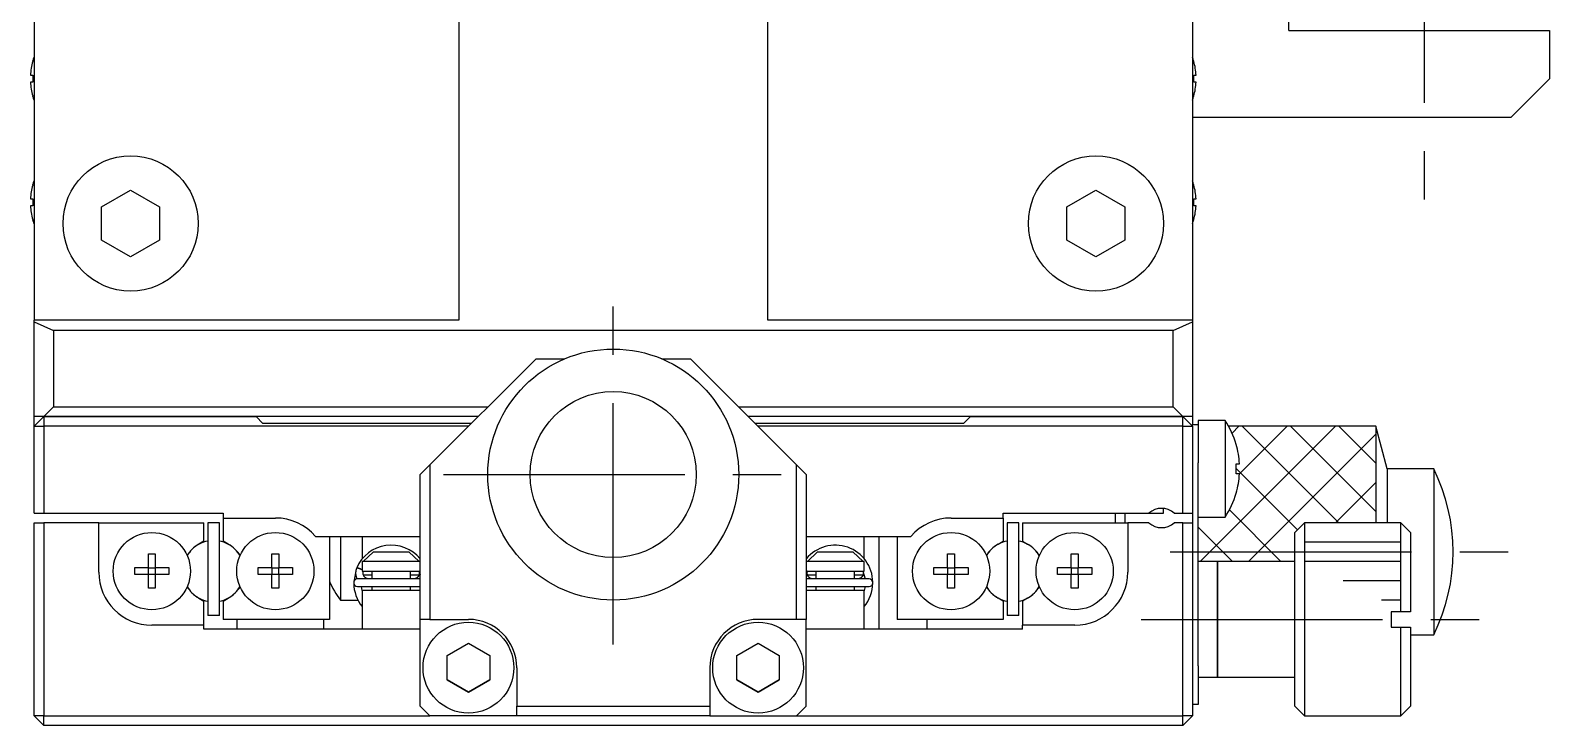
# Model space of a CAD drawing. Extents: x -401 to 352, y 16 to 609.
# Drawn here: x -87 to -8.3, y 279.8 to 315.8 of the extents above; entities that cross this region are included whole.
import ezdxf

# ---------------------------------------------------------------- set-up
doc = ezdxf.new("R2010")
doc.units = 0
doc.header["$LTSCALE"] = 10
doc.linetypes.add('CENTER', pattern=[2, 1.25, -0.25, 0.25, -0.25])
doc.layers.get('0').update_dxf_attribs({"linetype": 'CONTINUOUS'})
doc.layers.add('CENTER', color=1, linetype='CENTER')

msp = doc.modelspace()

# ---------------------------------------------------------------- linework, layer by layer
at = {"color": 7, "linetype": 'CONTINUOUS'}
for p, q in [((-21.796638, 315.830663), (-21.796638, 340.830663)), ((-86.796638, 335.330663), (-86.796638, 300.830663)), ((-26.796638, 335.330663), (-26.796638, 300.830663)), ((-64.796638, 330.817675), (-64.796638, 300.830663)), ((-48.796638, 300.830663), (-48.796638, 330.817675)), ((-21.796638, 315.830663), (-8.296638, 315.830663)), ((-8.296638, 315.830663), (-8.296638, 313.330663)), ((-86.870782, 314.219279), (-86.86616, 314.217025)), ((-26.727117, 314.217025), (-26.722494, 314.219279)), ((-86.986497, 313.510663), (-86.86616, 313.510663)), ((-86.86616, 313.510663), (-86.86616, 313.150663)), ((-26.727117, 313.150663), (-26.727117, 313.510663)), ((-26.727117, 313.510663), (-26.606779, 313.510663)), ((-10.296638, 311.330663), (-8.296638, 313.330663)), ((-86.86616, 313.150663), (-86.986497, 313.150663)), ((-86.86616, 312.444302), (-86.870782, 312.442047)), ((-26.606779, 313.150663), (-26.727117, 313.150663)), ((-26.722494, 312.442047), (-26.727117, 312.444302)), ((-26.796638, 311.330663), (-10.296638, 311.330663)), ((-86.870782, 307.819279), (-86.86616, 307.817025)), ((-26.727117, 307.817025), (-26.722494, 307.819279)), ((-86.986497, 307.110663), (-86.86616, 307.110663)), ((-86.86616, 307.110663), (-86.86616, 306.750663)), ((-83.296638, 306.696689), (-81.796638, 307.562714)), ((-81.796638, 307.562714), (-80.296638, 306.696689)), ((-33.296638, 306.696689), (-31.796638, 307.562714)), ((-31.796638, 307.562714), (-30.296638, 306.696689)), ((-26.727117, 306.750663), (-26.727117, 307.110663)), ((-26.727117, 307.110663), (-26.606779, 307.110663)), ((-86.86616, 306.750663), (-86.986497, 306.750663)), ((-83.296638, 304.964638), (-83.296638, 306.696689)), ((-80.296638, 306.696689), (-80.296638, 304.964638)), ((-33.296638, 304.964638), (-33.296638, 306.696689)), ((-30.296638, 306.696689), (-30.296638, 304.964638)), ((-26.606779, 306.750663), (-26.727117, 306.750663)), ((-86.86616, 306.044302), (-86.870782, 306.042047)), ((-26.722494, 306.042047), (-26.727117, 306.044302)), ((-81.796638, 304.098613), (-83.296638, 304.964638)), ((-80.296638, 304.964638), (-81.796638, 304.098613)), ((-31.796638, 304.098613), (-33.296638, 304.964638)), ((-30.296638, 304.964638), (-31.796638, 304.098613)), ((-86.796638, 300.739742), (-86.796638, 300.830663)), ((-83.796633, 300.830663), (-86.796638, 300.830663)), ((-86.796638, 300.739742), (-85.796638, 300.284015)), ((-86.796638, 295.830663), (-86.796638, 300.739742)), ((-83.446638, 300.830663), (-83.796633, 300.830663)), ((-80.146638, 300.830663), (-83.446638, 300.830663)), ((-79.796643, 300.830663), (-80.146638, 300.830663)), ((-64.796638, 300.830663), (-79.796643, 300.830663)), ((-33.796633, 300.830663), (-48.796638, 300.830663)), ((-29.796643, 300.830663), (-33.796633, 300.830663)), ((-26.796638, 300.830663), (-29.796643, 300.830663)), ((-27.796638, 300.284015), (-26.796638, 300.739742)), ((-26.796638, 300.830663), (-26.796638, 300.739742)), ((-26.796638, 300.739742), (-26.796638, 295.830663)), ((-27.796638, 300.284015), (-85.796638, 300.284015)), ((-85.796638, 300.284015), (-85.796638, 296.330663)), ((-27.796638, 296.330663), (-27.796638, 300.284015)), ((-60.796638, 298.830663), (-66.296638, 293.330663)), ((-60.796638, 298.830663), (-59.296636, 298.830663)), ((-54.296641, 298.830663), (-52.796638, 298.830663)), ((-47.296638, 293.330663), (-52.796638, 298.830663)), ((-86.296638, 295.830663), (-85.796638, 296.330663)), ((-85.796638, 296.330663), (-63.296638, 296.330663)), ((-50.296638, 296.330663), (-27.796638, 296.330663)), ((-27.796638, 296.330663), (-27.296638, 295.830663)), ((-86.296638, 295.830663), (-86.796638, 295.330663)), ((-86.296638, 295.830663), (-86.796638, 295.830663)), ((-86.796638, 295.330663), (-86.796638, 295.830663)), ((-86.796638, 295.330663), (-86.296638, 295.330663)), ((-86.796638, 290.830663), (-86.796638, 295.330663)), ((-86.296638, 295.830663), (-86.296638, 295.330663)), ((-86.296638, 295.830663), (-75.296638, 295.830663)), ((-75.296638, 295.830663), (-86.296638, 295.830663)), ((-64.296638, 295.330663), (-86.296638, 295.330663)), ((-86.296638, 295.330663), (-86.296638, 290.830663)), ((-74.946638, 295.480663), (-75.296638, 295.830663)), ((-63.796638, 295.830663), (-75.296638, 295.830663)), ((-64.146638, 295.480663), (-74.946638, 295.480663)), ((-38.296638, 295.830663), (-49.796638, 295.830663)), ((-38.646638, 295.480663), (-49.446638, 295.480663)), ((-27.296638, 295.330663), (-49.296638, 295.330663)), ((-38.296638, 295.830663), (-38.646638, 295.480663)), ((-38.296638, 295.830663), (-27.296638, 295.830663)), ((-27.296638, 295.830663), (-38.296638, 295.830663)), ((-27.296638, 295.330663), (-27.296638, 295.830663)), ((-26.796638, 295.330663), (-27.296638, 295.830663)), ((-26.796638, 295.830663), (-27.296638, 295.830663)), ((-27.296638, 290.830663), (-27.296638, 295.330663)), ((-27.296638, 295.330663), (-26.796638, 295.330663)), ((-26.796638, 295.830663), (-26.796638, 295.430663)), ((-26.796638, 295.430663), (-26.496638, 295.430663)), ((-26.796638, 295.330662), (-26.796638, 295.430663)), ((-26.796638, 295.330663), (-26.796638, 290.830663)), ((-26.496638, 295.630663), (-26.496638, 295.430663)), ((-25.104981, 295.630663), (-26.496638, 295.630663)), ((-26.496638, 295.430663), (-26.496638, 293.430663)), ((-25.104981, 295.630663), (-25.104981, 290.630663)), ((-16.707143, 293.130663), (-17.296631, 295.330662)), ((-66.796638, 292.830663), (-66.296638, 293.330663)), ((-66.796638, 285.330663), (-66.796638, 292.830663)), ((-66.296638, 293.330663), (-66.296638, 285.330663)), ((-47.296638, 285.330663), (-47.296638, 293.330663)), ((-47.296638, 293.330663), (-46.796638, 292.830663)), ((-46.796638, 292.830663), (-46.796638, 285.330663)), ((-26.496638, 292.055663), (-26.496638, 293.430663)), ((-16.707143, 293.130663), (-16.707143, 290.330663)), ((-14.296632, 293.130663), (-16.707143, 293.130663)), ((-14.296632, 293.130663), (-14.296632, 284.530663)), ((-86.796638, 290.830663), (-86.296638, 290.830663)), ((-86.296638, 290.830663), (-76.996638, 290.830663)), ((-76.996638, 290.830663), (-76.996638, 290.580663)), ((-76.996638, 290.580663), (-74.296638, 290.580663)), ((-76.996638, 290.580663), (-76.996638, 289.381469)), ((-39.296638, 290.580663), (-36.596638, 290.580663)), ((-36.596638, 290.580663), (-36.596638, 290.830663)), ((-36.596638, 290.830663), (-29.058076, 290.830663)), ((-36.596638, 290.580663), (-36.596638, 289.381469)), ((-30.796634, 290.830663), (-30.796634, 290.330663)), ((-30.296632, 290.830663), (-30.296632, 290.330663)), ((-29.076627, 290.830663), (-28.296638, 290.830663)), ((-29.058076, 290.830663), (-28.296638, 290.830663)), ((-28.296638, 290.830663), (-28.296638, 291.075651)), ((-27.7352, 290.830663), (-27.296638, 290.830663)), ((-27.296638, 290.830663), (-26.796638, 290.830663)), ((-26.796638, 290.830663), (-26.796638, 290.330663)), ((-86.796638, 280.330663), (-86.796638, 290.330663)), ((-86.796638, 290.330663), (-86.296638, 290.330663)), ((-86.296638, 290.330663), (-86.296638, 280.330663)), ((-83.446638, 290.330663), (-86.296638, 290.330663)), ((-83.446638, 287.780663), (-83.446638, 290.330663)), ((-83.446638, 290.330663), (-77.996638, 290.330663)), ((-77.996638, 289.381469), (-77.996638, 290.330663)), ((-77.196638, 290.330663), (-77.796638, 290.330663)), ((-77.796638, 290.330663), (-77.796638, 285.530663)), ((-77.196638, 285.530663), (-77.196638, 290.330663)), ((-72.217576, 289.630663), (-69.371638, 289.630663)), ((-71.496638, 289.630663), (-71.496638, 285.330663)), ((-70.919129, 289.630663), (-70.919129, 286.330667)), ((-69.796638, 289.630663), (-69.796638, 288.467279)), ((-69.371638, 289.630663), (-67.221638, 289.630663)), ((-67.221638, 289.630663), (-66.796638, 289.630663)), ((-46.796638, 289.630663), (-46.371638, 289.630663)), ((-46.371638, 289.630663), (-44.221638, 289.630663)), ((-44.221638, 289.630663), (-41.3757, 289.630663)), ((-43.796638, 288.466909), (-43.796638, 289.630663)), ((-43.046638, 289.630663), (-43.046638, 284.830663)), ((-42.096638, 289.630663), (-42.096638, 285.330663)), ((-35.796638, 290.330663), (-36.396638, 290.330663)), ((-36.396638, 290.330663), (-36.396638, 285.530663)), ((-35.796638, 285.530663), (-35.796638, 290.330663)), ((-35.596638, 290.330663), (-35.596638, 289.381469)), ((-35.596638, 290.330663), (-30.146638, 290.330663)), ((-30.146638, 290.330663), (-30.146638, 287.780663)), ((-29.058076, 290.330663), (-30.146638, 290.330663)), ((-27.296638, 290.330663), (-27.7352, 290.330663)), ((-27.296638, 280.330663), (-27.296638, 290.330663)), ((-27.296638, 290.330663), (-26.796638, 290.330663)), ((-26.796638, 290.330663), (-26.796638, 280.330663)), ((-20.996638, 290.330663), (-20.996638, 280.330663)), ((-15.996638, 285.730663), (-15.996638, 290.330663)), ((-15.496638, 289.830663), (-15.996638, 290.330663)), ((-15.496638, 289.830663), (-15.496638, 285.730663)), ((-77.996638, 289.381469), (-78.256733, 289.231303)), ((-76.736543, 289.231303), (-76.996638, 289.381469)), ((-76.296638, 288.870542), (-76.296638, 288.869968)), ((-69.742321, 288.330663), (-69.213153, 288.830663)), ((-69.213153, 288.830663), (-67.380123, 288.830663)), ((-67.380123, 288.830663), (-66.850955, 288.330663)), ((-46.742321, 288.330663), (-46.213153, 288.830663)), ((-46.213153, 288.830663), (-44.380123, 288.830663)), ((-44.380123, 288.830663), (-43.850955, 288.330663)), ((-36.856733, 289.231303), (-36.596638, 289.381469)), ((-35.596638, 289.381469), (-35.336543, 289.231303)), ((-81.583, 288.010663), (-80.876638, 288.010663)), ((-81.583, 287.650663), (-81.583, 288.010663)), ((-80.876638, 288.717025), (-80.516638, 288.717025)), ((-80.876638, 288.010663), (-80.876638, 288.717025)), ((-80.866266, 288.000291), (-80.876638, 288.010663)), ((-80.52701, 288.000291), (-80.516638, 288.010663)), ((-80.516638, 288.717025), (-80.516638, 288.010663)), ((-80.516638, 288.010663), (-79.810277, 288.010663)), ((-79.810277, 288.010663), (-79.810277, 287.650663)), ((-75.183, 288.010663), (-74.476638, 288.010663)), ((-75.183, 287.650663), (-75.183, 288.010663)), ((-74.476638, 288.717025), (-74.116638, 288.717025)), ((-74.476638, 288.010663), (-74.476638, 288.717025)), ((-74.466266, 288.000291), (-74.476638, 288.010663)), ((-74.12701, 288.000291), (-74.116638, 288.010663)), ((-74.116638, 288.717025), (-74.116638, 288.010663)), ((-74.116638, 288.010663), (-73.410277, 288.010663)), ((-73.410277, 288.010663), (-73.410277, 287.650663)), ((-70.071268, 288.024355), (-70.083085, 287.997361)), ((-69.742321, 288.330663), (-69.796638, 288.330663)), ((-69.796638, 288.330663), (-69.796638, 287.830663)), ((-66.850955, 288.330663), (-69.742321, 288.330663)), ((-66.796638, 288.330663), (-66.850955, 288.330663)), ((-46.742321, 288.330663), (-46.796638, 288.330663)), ((-43.850955, 288.330663), (-46.742321, 288.330663)), ((-43.796638, 288.330663), (-43.850955, 288.330663)), ((-43.796638, 287.830663), (-43.796638, 288.330663)), ((-40.183, 288.010663), (-39.476638, 288.010663)), ((-40.183, 287.650663), (-40.183, 288.010663)), ((-39.476638, 288.717025), (-39.116638, 288.717025)), ((-39.476638, 288.010663), (-39.476638, 288.717025)), ((-39.466266, 288.000291), (-39.476638, 288.010663)), ((-39.12701, 288.000291), (-39.116638, 288.010663)), ((-39.116638, 288.717025), (-39.116638, 288.010663)), ((-39.116638, 288.010663), (-38.410277, 288.010663)), ((-38.410277, 288.010663), (-38.410277, 287.650663)), ((-33.783, 287.650663), (-33.783, 288.010663)), ((-33.783, 288.010663), (-33.076638, 288.010663)), ((-33.076638, 288.717025), (-32.716638, 288.717025)), ((-33.076638, 288.010663), (-33.076638, 288.717025)), ((-33.066266, 288.000291), (-33.076638, 288.010663)), ((-32.72701, 288.000291), (-32.716638, 288.010663)), ((-32.716638, 288.717025), (-32.716638, 288.010663)), ((-32.716638, 288.010663), (-32.010277, 288.010663)), ((-32.010277, 288.010663), (-32.010277, 287.650663)), ((-25.496638, 288.330663), (-26.496638, 288.330663)), ((-25.496638, 288.330663), (-25.496638, 282.330663)), ((-25.496638, 282.330663), (-25.496638, 288.330663)), ((-80.876638, 287.650663), (-81.583, 287.650663)), ((-80.866266, 287.661035), (-80.876638, 287.650663)), ((-80.876638, 286.944302), (-80.876638, 287.650663)), ((-80.866266, 287.661035), (-80.866266, 288.000291)), ((-80.866266, 288.000291), (-80.52701, 288.000291)), ((-80.52701, 287.661035), (-80.866266, 287.661035)), ((-80.52701, 288.000291), (-80.52701, 287.661035)), ((-80.52701, 287.661035), (-80.516638, 287.650663)), ((-80.516638, 287.650663), (-80.516638, 286.944302)), ((-79.810277, 287.650663), (-80.516638, 287.650663)), ((-74.476638, 287.650663), (-75.183, 287.650663)), ((-74.466266, 287.661035), (-74.476638, 287.650663)), ((-74.476638, 286.944302), (-74.476638, 287.650663)), ((-74.466266, 288.000291), (-74.12701, 288.000291)), ((-74.466266, 287.661035), (-74.466266, 288.000291)), ((-74.12701, 287.661035), (-74.466266, 287.661035)), ((-74.12701, 288.000291), (-74.12701, 287.661035)), ((-74.12701, 287.661035), (-74.116638, 287.650663)), ((-74.116638, 287.650663), (-74.116638, 286.944302)), ((-73.410277, 287.650663), (-74.116638, 287.650663)), ((-70.104335, 287.94571), (-70.240294, 287.258256)), ((-70.139144, 287.764548), (-70.140224, 287.730322)), ((-70.140224, 287.730322), (-70.139591, 287.696086)), ((-70.139591, 287.696086), (-70.137249, 287.661923)), ((-70.136355, 287.79868), (-70.139144, 287.764548)), ((-70.137249, 287.661923), (-70.133202, 287.627917)), ((-70.131862, 287.832635), (-70.136355, 287.79868)), ((-70.133202, 287.627917), (-70.12746, 287.594151)), ((-70.125677, 287.86633), (-70.131862, 287.832635)), ((-70.12746, 287.594151), (-70.120037, 287.560707)), ((-70.117814, 287.899681), (-70.125677, 287.86633)), ((-70.120037, 287.560707), (-70.110952, 287.527667)), ((-70.108291, 287.932608), (-70.117814, 287.899681)), ((-70.110952, 287.527667), (-70.100225, 287.495112)), ((-70.097132, 287.965028), (-70.108291, 287.932608)), ((-70.100225, 287.495112), (-70.087883, 287.463122)), ((-70.085078, 287.995194), (-70.097132, 287.965028)), ((-70.087883, 287.463122), (-70.073955, 287.431774)), ((-70.084655, 287.995924), (-70.085078, 287.995194)), ((-70.081288, 287.997963), (-70.084655, 287.995924)), ((-70.079056, 287.998455), (-70.081288, 287.997963)), ((-70.080256, 288.00406), (-69.856838, 287.936359)), ((-70.074635, 287.998784), (-70.079056, 287.998455)), ((-70.06909, 287.99858), (-70.074635, 287.998784)), ((-70.073955, 287.431774), (-70.070263, 287.424116)), ((-70.062459, 287.997843), (-70.06909, 287.99858)), ((-70.054786, 287.996579), (-70.062459, 287.997843)), ((-70.046121, 287.994797), (-70.054786, 287.996579)), ((-66.796638, 287.425663), (-70.046638, 287.425663)), ((-70.036522, 287.992507), (-70.046121, 287.994797)), ((-70.026054, 287.989726), (-70.036522, 287.992507)), ((-70.014785, 287.986471), (-70.026054, 287.989726)), ((-70.002792, 287.982765), (-70.014785, 287.986471)), ((-69.990152, 287.978631), (-70.002792, 287.982765)), ((-69.976952, 287.974098), (-69.990152, 287.978631)), ((-69.963278, 287.969196), (-69.976952, 287.974098)), ((-69.949221, 287.963957), (-69.963278, 287.969196)), ((-69.934875, 287.958417), (-69.949221, 287.963957)), ((-69.920336, 287.952611), (-69.934875, 287.958417)), ((-69.905699, 287.946579), (-69.920336, 287.952611)), ((-69.891063, 287.94036), (-69.905699, 287.946579)), ((-69.876525, 287.933997), (-69.891063, 287.94036)), ((-69.862181, 287.927531), (-69.876525, 287.933997)), ((-69.848127, 287.921005), (-69.862181, 287.927531)), ((-69.856838, 287.936359), (-69.796636, 287.906168)), ((-69.834457, 287.914464), (-69.848127, 287.921005)), ((-69.82126, 287.907949), (-69.834457, 287.914464)), ((-69.808626, 287.901506), (-69.82126, 287.907949)), ((-69.796638, 287.895176), (-69.808626, 287.901506)), ((-69.796638, 287.830663), (-66.796638, 287.830663)), ((-69.7502, 287.730604), (-69.749571, 287.745668)), ((-69.750058, 287.715531), (-69.7502, 287.730604)), ((-69.749146, 287.700487), (-69.750058, 287.715531)), ((-69.749571, 287.745668), (-69.748173, 287.760683)), ((-69.747468, 287.685514), (-69.749146, 287.700487)), ((-69.748173, 287.760683), (-69.74601, 287.775609)), ((-69.745029, 287.67065), (-69.747468, 287.685514)), ((-69.74601, 287.775609), (-69.743086, 287.790406)), ((-69.741837, 287.655934), (-69.745029, 287.67065)), ((-69.743086, 287.790406), (-69.739411, 287.805036)), ((-69.737902, 287.641404), (-69.741837, 287.655934)), ((-69.739411, 287.805036), (-69.734995, 287.819459)), ((-69.733236, 287.627097), (-69.737902, 287.641404)), ((-69.734995, 287.819459), (-69.729851, 287.833638)), ((-69.734833, 287.630663), (-69.296638, 287.630663)), ((-69.734832, 287.630663), (-69.296638, 287.630663)), ((-69.727852, 287.61305), (-69.733236, 287.627097)), ((-69.729851, 287.833638), (-69.726444, 287.841958)), ((-69.721767, 287.599297), (-69.727852, 287.61305)), ((-69.714998, 287.585873), (-69.721767, 287.599297)), ((-69.707564, 287.57281), (-69.714998, 287.585873)), ((-69.699486, 287.560141), (-69.707564, 287.57281)), ((-69.690785, 287.547895), (-69.699486, 287.560141)), ((-69.681487, 287.536102), (-69.690785, 287.547895)), ((-69.671614, 287.524789), (-69.681487, 287.536102)), ((-69.661194, 287.513982), (-69.671614, 287.524789)), ((-69.650252, 287.503706), (-69.661194, 287.513982)), ((-69.638817, 287.493985), (-69.650252, 287.503706)), ((-69.626919, 287.48484), (-69.638817, 287.493985)), ((-69.614585, 287.476291), (-69.626919, 287.48484)), ((-69.601848, 287.468358), (-69.614585, 287.476291)), ((-69.588737, 287.461058), (-69.601848, 287.468358)), ((-69.575285, 287.454407), (-69.588737, 287.461058)), ((-69.561525, 287.448419), (-69.575285, 287.454407)), ((-69.547488, 287.443108), (-69.561525, 287.448419)), ((-69.533209, 287.438486), (-69.547488, 287.443108)), ((-69.51872, 287.434561), (-69.533209, 287.438486)), ((-69.504057, 287.431344), (-69.51872, 287.434561)), ((-69.489253, 287.428841), (-69.504057, 287.431344)), ((-69.474344, 287.427057), (-69.489253, 287.428841)), ((-69.459364, 287.425997), (-69.474344, 287.427057)), ((-69.445139, 287.425663), (-69.459364, 287.425997)), ((-69.296638, 287.830663), (-69.296638, 287.425663)), ((-67.296638, 287.425663), (-67.296638, 287.830663)), ((-67.296638, 287.630663), (-66.858454, 287.630663)), ((-67.296638, 287.630663), (-66.858455, 287.630663)), ((-67.141443, 287.425739), (-67.148137, 287.425663)), ((-67.126438, 287.426435), (-67.141443, 287.425739)), ((-67.111483, 287.427857), (-67.126438, 287.426435)), ((-67.096611, 287.430002), (-67.111483, 287.427857)), ((-67.081859, 287.432866), (-67.096611, 287.430002)), ((-67.067261, 287.436443), (-67.081859, 287.432866)), ((-67.052851, 287.440726), (-67.067261, 287.436443)), ((-67.038664, 287.445706), (-67.052851, 287.440726)), ((-67.024735, 287.451373), (-67.038664, 287.445706)), ((-67.011096, 287.457714), (-67.024735, 287.451373)), ((-66.997782, 287.464715), (-67.011096, 287.457714)), ((-66.984824, 287.472363), (-66.997782, 287.464715)), ((-66.972255, 287.48064), (-66.984824, 287.472363)), ((-66.960107, 287.489528), (-66.972255, 287.48064)), ((-66.94841, 287.499006), (-66.960107, 287.489528)), ((-66.937194, 287.509055), (-66.94841, 287.499006)), ((-66.926489, 287.51965), (-66.937194, 287.509055)), ((-66.916322, 287.530766), (-66.926489, 287.51965)), ((-66.906721, 287.542379), (-66.916322, 287.530766)), ((-66.897712, 287.55446), (-66.906721, 287.542379)), ((-66.889319, 287.566981), (-66.897712, 287.55446)), ((-66.881564, 287.57991), (-66.889319, 287.566981)), ((-66.874471, 287.593215), (-66.881564, 287.57991)), ((-66.868058, 287.606864), (-66.874471, 287.593215)), ((-66.862345, 287.620822), (-66.868058, 287.606864)), ((-66.866833, 287.841958), (-66.861067, 287.827414)), ((-66.857347, 287.635053), (-66.862345, 287.620822)), ((-66.861428, 287.830821), (-66.796352, 287.642299)), ((-66.861067, 287.827414), (-66.856251, 287.813152)), ((-66.853079, 287.64952), (-66.857347, 287.635053)), ((-66.856251, 287.813152), (-66.852166, 287.79866)), ((-66.849553, 287.664187), (-66.853079, 287.64952)), ((-66.852166, 287.79866), (-66.848823, 287.783974)), ((-66.846779, 287.679013), (-66.849553, 287.664187)), ((-66.848823, 287.783974), (-66.846232, 287.769132)), ((-66.844767, 287.693961), (-66.846779, 287.679013)), ((-66.846232, 287.769132), (-66.844402, 287.754173)), ((-66.84352, 287.708991), (-66.844767, 287.693961)), ((-66.844402, 287.754173), (-66.843338, 287.739137)), ((-66.843044, 287.724063), (-66.84352, 287.708991)), ((-66.843338, 287.739137), (-66.843044, 287.724063)), ((-46.796638, 287.830663), (-43.796638, 287.830663)), ((-43.546638, 287.425663), (-46.796638, 287.425663)), ((-46.7502, 287.730604), (-46.749571, 287.745668)), ((-46.750058, 287.715531), (-46.7502, 287.730604)), ((-46.749146, 287.700487), (-46.750058, 287.715531)), ((-46.749571, 287.745668), (-46.748173, 287.760683)), ((-46.747468, 287.685514), (-46.749146, 287.700487)), ((-46.748173, 287.760683), (-46.74601, 287.775609)), ((-46.745029, 287.67065), (-46.747468, 287.685514)), ((-46.74601, 287.775609), (-46.743086, 287.790406)), ((-46.741837, 287.655934), (-46.745029, 287.67065)), ((-46.743086, 287.790406), (-46.739411, 287.805036)), ((-46.737902, 287.641404), (-46.741837, 287.655934)), ((-46.739411, 287.805036), (-46.734995, 287.819459)), ((-46.733236, 287.627097), (-46.737902, 287.641404)), ((-46.734995, 287.819459), (-46.729851, 287.833638)), ((-46.734833, 287.630663), (-46.296638, 287.630663)), ((-46.734832, 287.630663), (-46.296638, 287.630663)), ((-46.727852, 287.61305), (-46.733236, 287.627097)), ((-46.729851, 287.833638), (-46.726444, 287.841958)), ((-46.721767, 287.599297), (-46.727852, 287.61305)), ((-46.714998, 287.585873), (-46.721767, 287.599297)), ((-46.707564, 287.57281), (-46.714998, 287.585873)), ((-46.699486, 287.560141), (-46.707564, 287.57281)), ((-46.690785, 287.547895), (-46.699486, 287.560141)), ((-46.681487, 287.536102), (-46.690785, 287.547895)), ((-46.671614, 287.524789), (-46.681487, 287.536102)), ((-46.661194, 287.513982), (-46.671614, 287.524789)), ((-46.650252, 287.503706), (-46.661194, 287.513982)), ((-46.638817, 287.493985), (-46.650252, 287.503706)), ((-46.626919, 287.48484), (-46.638817, 287.493985)), ((-46.614585, 287.476291), (-46.626919, 287.48484)), ((-46.601848, 287.468358), (-46.614585, 287.476291)), ((-46.588737, 287.461058), (-46.601848, 287.468358)), ((-46.575285, 287.454407), (-46.588737, 287.461058)), ((-46.561525, 287.448419), (-46.575285, 287.454407)), ((-46.547488, 287.443108), (-46.561525, 287.448419)), ((-46.533209, 287.438486), (-46.547488, 287.443108)), ((-46.51872, 287.434561), (-46.533209, 287.438486)), ((-46.504057, 287.431344), (-46.51872, 287.434561)), ((-46.489253, 287.428841), (-46.504057, 287.431344)), ((-46.474344, 287.427057), (-46.489253, 287.428841)), ((-46.459364, 287.425997), (-46.474344, 287.427057)), ((-46.445139, 287.425663), (-46.459364, 287.425997)), ((-46.296638, 287.830663), (-46.296638, 287.425663)), ((-44.296638, 287.425663), (-44.296638, 287.830663)), ((-44.296638, 287.630663), (-43.858454, 287.630663)), ((-44.296638, 287.630663), (-43.858455, 287.630663)), ((-44.141443, 287.425739), (-44.148137, 287.425663)), ((-44.126438, 287.426435), (-44.141443, 287.425739)), ((-44.111483, 287.427857), (-44.126438, 287.426435)), ((-44.096611, 287.430002), (-44.111483, 287.427857)), ((-44.081859, 287.432866), (-44.096611, 287.430002)), ((-44.067261, 287.436443), (-44.081859, 287.432866)), ((-44.052851, 287.440726), (-44.067261, 287.436443)), ((-44.038664, 287.445706), (-44.052851, 287.440726)), ((-44.024735, 287.451373), (-44.038664, 287.445706)), ((-44.011096, 287.457714), (-44.024735, 287.451373)), ((-43.997782, 287.464715), (-44.011096, 287.457714)), ((-43.984824, 287.472363), (-43.997782, 287.464715)), ((-43.972255, 287.48064), (-43.984824, 287.472363)), ((-43.960107, 287.489528), (-43.972255, 287.48064)), ((-43.94841, 287.499006), (-43.960107, 287.489528)), ((-43.937194, 287.509055), (-43.94841, 287.499006)), ((-43.926489, 287.51965), (-43.937194, 287.509055)), ((-43.916322, 287.530766), (-43.926489, 287.51965)), ((-43.906721, 287.542379), (-43.916322, 287.530766)), ((-43.897712, 287.55446), (-43.906721, 287.542379)), ((-43.889319, 287.566981), (-43.897712, 287.55446)), ((-43.881564, 287.57991), (-43.889319, 287.566981)), ((-43.874471, 287.593215), (-43.881564, 287.57991)), ((-43.868058, 287.606864), (-43.874471, 287.593215)), ((-43.862345, 287.620822), (-43.868058, 287.606864)), ((-43.866833, 287.841958), (-43.861067, 287.827414)), ((-43.857347, 287.635053), (-43.862345, 287.620822)), ((-43.861428, 287.830821), (-43.752949, 287.425706)), ((-43.861067, 287.827414), (-43.856251, 287.813152)), ((-43.853079, 287.64952), (-43.857347, 287.635053)), ((-43.856251, 287.813152), (-43.852166, 287.79866)), ((-43.849553, 287.664187), (-43.853079, 287.64952)), ((-43.852166, 287.79866), (-43.848823, 287.783974)), ((-43.846779, 287.679013), (-43.849553, 287.664187)), ((-43.848823, 287.783974), (-43.846232, 287.769132)), ((-43.844767, 287.693961), (-43.846779, 287.679013)), ((-43.846232, 287.769132), (-43.844402, 287.754173)), ((-43.84352, 287.708991), (-43.844767, 287.693961)), ((-43.844402, 287.754173), (-43.843338, 287.739137)), ((-43.843044, 287.724063), (-43.84352, 287.708991)), ((-43.843338, 287.739137), (-43.843044, 287.724063)), ((-43.486817, 287.938309), (-43.508198, 287.995194)), ((-39.476638, 287.650663), (-40.183, 287.650663)), ((-39.466266, 287.661035), (-39.476638, 287.650663)), ((-39.476638, 286.944302), (-39.476638, 287.650663)), ((-39.466266, 287.661035), (-39.466266, 288.000291)), ((-39.466266, 288.000291), (-39.12701, 288.000291)), ((-39.12701, 287.661035), (-39.466266, 287.661035)), ((-39.12701, 288.000291), (-39.12701, 287.661035)), ((-39.12701, 287.661035), (-39.116638, 287.650663)), ((-39.116638, 287.650663), (-39.116638, 286.944302)), ((-38.410277, 287.650663), (-39.116638, 287.650663)), ((-33.076638, 287.650663), (-33.783, 287.650663)), ((-33.066266, 287.661035), (-33.076638, 287.650663)), ((-33.076638, 286.944302), (-33.076638, 287.650663)), ((-33.066266, 288.000291), (-32.72701, 288.000291)), ((-33.066266, 287.661035), (-33.066266, 288.000291)), ((-32.72701, 287.661035), (-33.066266, 287.661035)), ((-32.72701, 288.000291), (-32.72701, 287.661035)), ((-32.72701, 287.661035), (-32.716638, 287.650663)), ((-32.716638, 287.650663), (-32.716638, 286.944302)), ((-32.010277, 287.650663), (-32.716638, 287.650663)), ((-80.516638, 286.944302), (-80.876638, 286.944302)), ((-76.296638, 286.791359), (-76.296638, 286.790785)), ((-74.116638, 286.944302), (-74.476638, 286.944302)), ((-70.046638, 287.035663), (-66.796638, 287.035663)), ((-69.800006, 286.83046), (-69.84032, 287.03564)), ((-69.79696, 286.819232), (-69.800006, 286.83046)), ((-66.796638, 286.830663), (-69.796638, 286.830663)), ((-69.796638, 286.830663), (-69.796638, 284.830663)), ((-69.296638, 287.035663), (-69.296638, 286.830663)), ((-67.296638, 286.830663), (-67.296638, 287.035663)), ((-46.796638, 287.035663), (-43.546638, 287.035663)), ((-43.796638, 286.830663), (-46.796638, 286.830663)), ((-46.296638, 287.035663), (-46.296638, 286.830663)), ((-44.296638, 286.830663), (-44.296638, 287.035663)), ((-43.796638, 284.830663), (-43.796638, 286.830663)), ((-43.793269, 286.830417), (-43.796552, 286.81823)), ((-43.753272, 287.035608), (-43.793269, 286.830417)), ((-39.116638, 286.944302), (-39.476638, 286.944302)), ((-32.716638, 286.944302), (-33.076638, 286.944302)), ((-78.256733, 286.430024), (-77.996638, 286.279858)), ((-77.996638, 285.030663), (-77.996638, 286.279858)), ((-76.996638, 286.279858), (-76.736543, 286.430024)), ((-76.996638, 286.279858), (-76.996638, 285.330663)), ((-70.919129, 286.330667), (-70.019365, 286.330667)), ((-36.596638, 286.279858), (-36.856733, 286.430024)), ((-36.596638, 286.279858), (-36.596638, 285.330663)), ((-35.336543, 286.430024), (-35.596638, 286.279858)), ((-35.596638, 286.279858), (-35.596638, 285.030663)), ((-15.996638, 285.730663), (-16.496638, 285.730663)), ((-16.496638, 285.730663), (-16.496638, 284.930663)), ((-15.496638, 285.730663), (-15.996638, 285.730663)), ((-77.996638, 285.030663), (-80.696638, 285.030663)), ((-77.996638, 284.830663), (-77.996638, 285.030663)), ((-77.196638, 285.530663), (-77.796638, 285.530663)), ((-71.496638, 285.330663), (-76.996638, 285.330663)), ((-76.296638, 285.330663), (-76.296638, 284.830663)), ((-71.796638, 285.330663), (-71.796638, 284.830663)), ((-66.296638, 285.330663), (-66.796638, 285.330663)), ((-66.796638, 280.830663), (-66.796638, 285.330663)), ((-66.296638, 285.330663), (-64.296638, 285.330663)), ((-47.296638, 285.330663), (-49.296638, 285.330663)), ((-46.796638, 285.330663), (-47.296638, 285.330663)), ((-46.796638, 280.830663), (-46.796638, 285.330663)), ((-36.596638, 285.330663), (-42.096638, 285.330663)), ((-40.546639, 285.330663), (-40.546639, 284.830663)), ((-35.796638, 285.530663), (-36.396638, 285.530663)), ((-35.596638, 284.830663), (-35.596638, 285.030663)), ((-32.896638, 285.030663), (-35.596638, 285.030663)), ((-16.496638, 284.930663), (-15.996638, 284.930663)), ((-15.996638, 280.330663), (-15.996638, 284.930663)), ((-15.996638, 284.930663), (-15.496638, 284.930663)), ((-15.496638, 284.930663), (-15.496638, 280.830663)), ((-66.796638, 284.830663), (-77.996638, 284.830663)), ((-65.396638, 283.465749), (-64.296638, 284.100834)), ((-64.296638, 284.100834), (-63.196638, 283.465749)), ((-50.396638, 283.465749), (-49.296638, 284.100834)), ((-49.296638, 284.100834), (-48.196638, 283.465749)), ((-35.596638, 284.830663), (-46.796638, 284.830663)), ((-15.496638, 284.530663), (-14.296632, 284.530663)), ((-65.396638, 282.195578), (-65.396638, 283.465749)), ((-63.196638, 283.465749), (-63.196638, 282.195578)), ((-50.396638, 282.195578), (-50.396638, 283.465749)), ((-48.196638, 283.465749), (-48.196638, 282.195578)), ((-61.796638, 282.830663), (-61.796638, 280.830663)), ((-51.796638, 282.830663), (-51.796638, 280.830663)), ((-26.496638, 282.930663), (-26.496638, 280.930663)), ((-64.296638, 281.560493), (-65.396638, 282.195578)), ((-65.396638, 282.195578), (-64.296638, 281.560493)), ((-63.196638, 282.195578), (-64.296638, 281.560493)), ((-64.296638, 281.560493), (-63.196638, 282.195578)), ((-49.296638, 281.560493), (-50.396638, 282.195578)), ((-50.396638, 282.195578), (-49.296638, 281.560493)), ((-48.196638, 282.195578), (-49.296638, 281.560493)), ((-49.296638, 281.560493), (-48.196638, 282.195578)), ((-26.496638, 282.330664), (-25.496638, 282.330664)), ((-26.496638, 282.330663), (-25.496638, 282.330663)), ((-25.496638, 282.330663), (-21.496638, 282.330663)), ((-26.496638, 280.930663), (-26.796638, 280.930663)), ((-86.296638, 280.330663), (-86.796638, 280.330663)), ((-86.296638, 279.830663), (-86.796638, 280.330663)), ((-86.296638, 280.330663), (-66.296638, 280.330663)), ((-86.296638, 279.830663), (-86.296638, 280.330663)), ((-66.796638, 280.830663), (-66.296638, 280.330663)), ((-61.796638, 280.330663), (-66.296638, 280.330663)), ((-61.796638, 280.830663), (-51.796638, 280.830663)), ((-61.796638, 280.330663), (-61.796638, 280.830663)), ((-51.796638, 280.330663), (-61.796638, 280.330663)), ((-51.796638, 280.830663), (-51.796638, 280.330663)), ((-51.796638, 280.330663), (-47.296638, 280.330663)), ((-47.296638, 280.330663), (-46.796638, 280.830663)), ((-47.296638, 280.330663), (-27.296638, 280.330663)), ((-27.296638, 279.830663), (-27.296638, 280.330663)), ((-26.796638, 280.330663), (-27.296638, 280.330663)), ((-27.296638, 279.830663), (-26.796638, 280.330663)), ((-21.496638, 280.830663), (-20.996638, 280.330663)), ((-20.996638, 280.330663), (-15.996638, 280.330663)), ((-15.996638, 280.330663), (-15.496638, 280.830663)), ((-27.296638, 279.830663), (-86.296638, 279.830663))]:
    msp.add_line(p, q, dxfattribs=at)
at = {"color": 3, "linetype": 'CONTINUOUS'}
for p, q in [((-26.392032, 288.330663), (-19.392033, 295.330662)), ((-17.296631, 295.330662), (-24.92108, 295.330662)), ((-24.743787, 294.978908), (-24.392033, 295.330662)), ((-24.362384, 292.860311), (-21.892033, 295.330662)), ((-24.214691, 295.330662), (-19.214692, 290.330663)), ((-21.714691, 295.330662), (-17.296631, 290.912603)), ((-19.214691, 295.330662), (-17.296631, 293.412603)), ((-17.296631, 295.330662), (-17.296631, 290.330663)), ((-24.534057, 294.389253), (-24.527202, 294.392596)), ((-23.892032, 288.330663), (-17.296631, 294.926064)), ((-24.534057, 292.870663), (-24.534057, 293.390663)), ((-24.534057, 293.390663), (-24.361686, 293.390663)), ((-24.361686, 292.870663), (-24.534057, 292.870663)), ((-24.527285, 293.143257), (-21.355665, 289.971636)), ((-26.496638, 282.930663), (-26.496638, 292.055663)), ((-19.392032, 290.330663), (-17.296631, 292.426064)), ((-24.527202, 291.86873), (-24.534057, 291.872074)), ((-26.496638, 290.630663), (-25.104981, 290.630663)), ((-24.883449, 290.999421), (-22.214692, 288.330663)), ((-26.496638, 290.11261), (-24.714692, 288.330663)), ((-20.996638, 290.330663), (-21.496638, 289.830663)), ((-21.496638, 280.830663), (-21.496638, 289.830663)), ((-15.996638, 290.330663), (-20.996638, 290.330663)), ((-15.996638, 289.330663), (-20.996638, 289.330663)), ((-21.496638, 288.330663), (-25.496638, 288.330663)), ((-15.996638, 288.330663), (-20.996638, 288.330663)), ((-15.996638, 287.330663), (-18.996638, 287.330663)), ((-15.996638, 286.330663), (-16.996638, 286.330663))]:
    msp.add_line(p, q, dxfattribs=at)
at = {"color": 7, "linetype": 'CONTINUOUS'}
for centre, radius in [((-81.796638, 305.830663), 3.5), ((-31.796638, 305.830663), 3.5), ((-56.796638, 292.830663), 6.499999), ((-56.796638, 292.830663), 4.3), ((-80.696638, 287.830663), 2), ((-74.296638, 287.830663), 2), ((-39.296638, 287.830663), 2), ((-32.896638, 287.830663), 2), ((-64.296638, 282.830663), 2.35), ((-49.296638, 282.830663), 2.35)]:
    msp.add_circle(centre, radius, dxfattribs=at)
for centre, radius, start, end in [((-83.796638, 313.330663), 3.194933, 163.893288, 176.770291), ((-83.796638, 313.330663), 3.2, 159.635865, 163.877467), ((-29.796638, 313.330663), 3.2, 16.122533, 20.364135), ((-29.796638, 313.330663), 3.194933, 3.229709, 16.106712), ((-83.796638, 313.330663), 3.194933, 183.229709, 196.106712), ((-83.796638, 313.330663), 3.2, 196.122533, 200.364135), ((-29.796638, 313.330663), 3.2, 339.635865, 343.877467), ((-29.796638, 313.330663), 3.194933, 343.893288, 356.770291), ((-83.796638, 306.930663), 3.194933, 163.893288, 176.770291), ((-83.796638, 306.930663), 3.2, 159.635865, 163.877467), ((-29.796638, 306.930663), 3.2, 16.122533, 20.364135), ((-29.796638, 306.930663), 3.194933, 3.229709, 16.106712), ((-83.796638, 306.930663), 3.194933, 183.229709, 196.106712), ((-29.796638, 306.930663), 3.194933, 343.893288, 356.770291), ((-83.796638, 306.930663), 3.2, 196.122533, 200.364135), ((-29.796638, 306.930663), 3.2, 339.635865, 343.877467), ((-23.041633, 288.830661), 9.745001, 333.816215, 26.183798), ((-74.296638, 287.830663), 2.75, 40.885193, 90), ((-39.296638, 287.830663), 2.75, 90, 139.114807), ((-28.396638, 290.080663), 1, 48.590378, 131.409622), ((-28.396638, 291.080663), 1, 228.590378, 311.409622), ((-77.381733, 287.715758), 1.75, 135, 148.118467), ((-77.496639, 287.830663), 1.5875, 135.000249, 149.566737), ((-77.496639, 287.830663), 1.5875, 100.893016, 135.000249), ((-77.381733, 287.715758), 1.75, 120, 135), ((-77.496639, 287.830663), 1.5875, 45.000249, 79.10691), ((-77.611543, 287.715758), 1.75, 45, 60), ((-77.496639, 287.830663), 1.5875, 30.433182, 45.000249), ((-77.611543, 287.715758), 1.75, 31.881533, 45), ((-68.296675, 287.230677), 1.943996, 39.484051, 156.849596), ((-45.296474, 287.230901), 1.943719, 0.718569, 140.521477), ((-35.981733, 287.715758), 1.75, 135, 148.118467), ((-36.096639, 287.830663), 1.5875, 135.00025, 149.566737), ((-36.096639, 287.830663), 1.5875, 100.893016, 135.00025), ((-35.981733, 287.715758), 1.75, 120, 135), ((-36.096639, 287.830663), 1.5875, 45.000249, 79.10691), ((-36.211543, 287.715758), 1.75, 45, 60), ((-36.096639, 287.830663), 1.5875, 30.433182, 45.000249), ((-36.211543, 287.715758), 1.75, 31.881533, 45), ((-80.696638, 287.780663), 2.75, 180, 270), ((-67.796634, 288.830661), 3.999997, 202.331353, 218.682173), ((-70.046638, 287.230663), 0.195, 90, 270), ((-43.546638, 287.230663), 0.195, 270, 90), ((-32.896638, 287.780663), 2.75, 270, 0), ((-77.381733, 287.945568), 1.75, 211.881533, 225), ((-77.496639, 287.830663), 1.5875, 210.433263, 224.999751), ((-77.496639, 287.830663), 1.5875, 224.999751, 259.106984), ((-77.381733, 287.945568), 1.75, 225, 240), ((-77.496639, 287.830663), 1.5875, 280.89309, 314.999751), ((-77.611543, 287.945568), 1.75, 300, 315), ((-77.496639, 287.830663), 1.5875, 314.999751, 329.566818), ((-77.611543, 287.945568), 1.75, 315, 328.118467), ((-68.291467, 287.232491), 1.949107, 180.724667, 219.426223), ((-45.292803, 287.229584), 1.939975, 320.469098, 359.286231), ((-35.981733, 287.945568), 1.75, 211.881533, 225), ((-36.096639, 287.830663), 1.5875, 210.433263, 224.99975), ((-36.096639, 287.830663), 1.5875, 224.99975, 259.106984), ((-35.981733, 287.945568), 1.75, 225, 240), ((-36.096639, 287.830663), 1.5875, 280.89309, 314.999751), ((-36.211543, 287.945568), 1.75, 300, 315), ((-36.096639, 287.830663), 1.5875, 314.999751, 329.566818), ((-36.211543, 287.945568), 1.75, 315, 328.118467), ((-64.296638, 282.830663), 2.5, 0, 90), ((-49.296638, 282.830663), 2.5, 90, 180)]:
    msp.add_arc(centre, radius, start, end, dxfattribs=at)
at = {"color": 3, "linetype": 'CONTINUOUS'}
for radius, start, end in [(4.5, 16.285843, 33.748989), (4.492483, 3.317816, 16.26943), (4.492483, 343.73057, 356.682184), (4.5, 326.251011, 343.714157)]:
    msp.add_arc((-28.846638, 293.130663), radius, start, end, dxfattribs=at)
at = {"layer": 'CENTER', "color": 1, "linetype": 'CENTER'}
for p, q in [((-14.796638, 384.580667), (-14.796638, 305.830667)), ((-56.796638, 284.030665), (-56.796638, 301.630662)), ((-65.596637, 292.830663), (-47.996639, 292.830663)), ((-27.946638, 288.830663), (-9.196638, 288.830663)), ((-29.446638, 285.330663), (-9.446638, 285.330663))]:
    msp.add_line(p, q, dxfattribs=at)

doc.saveas('drawing.dxf')
